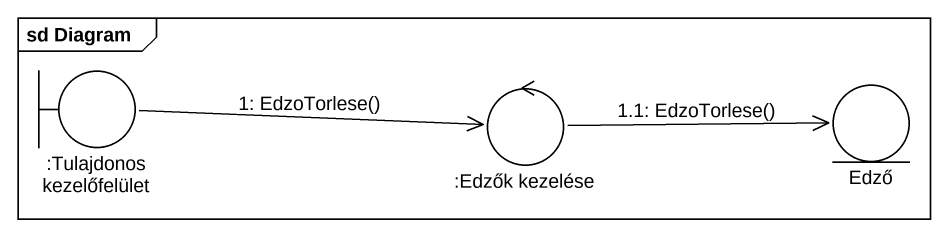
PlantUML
@startuml
mainframe sd Diagram
boundary ":Tulajdonos kezelőfelület" as Tulajdonos_kezelőfelület
control ":Edzők kezelése" as Edzők_kezelése
entity Edző
Tulajdonos_kezelőfelület -right-> Edzők_kezelése : 1: EdzoTorlese()
Edzők_kezelése -right-> Edző : 1.1: EdzoTorlese()
@enduml
